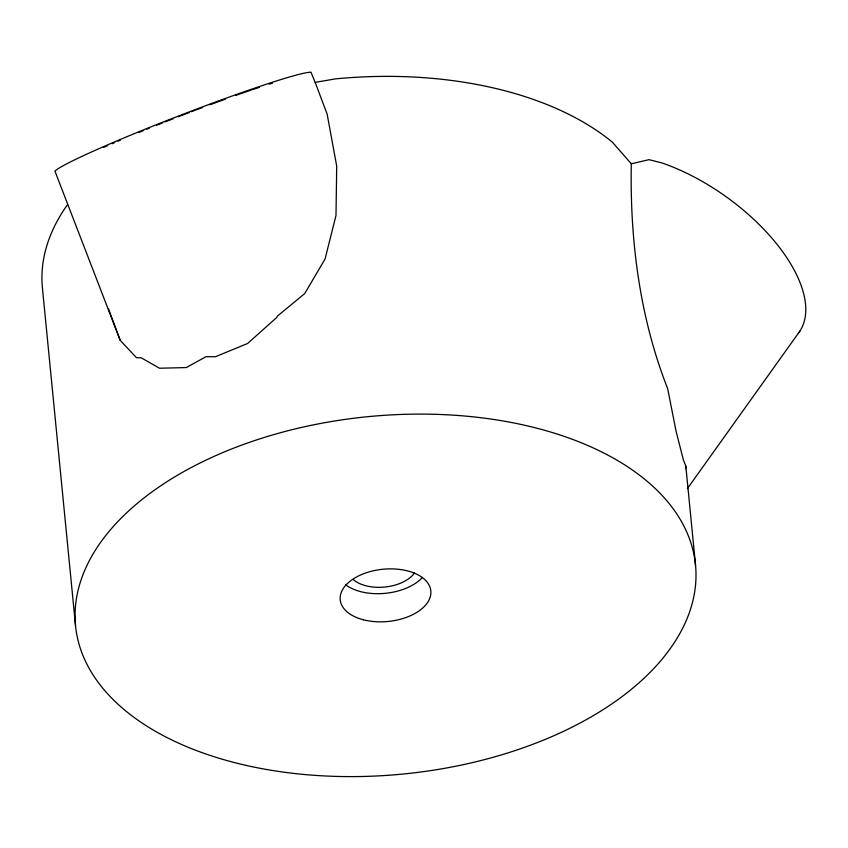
<?xml version="1.0" encoding="UTF-8"?>
<svg xmlns="http://www.w3.org/2000/svg" width="848" height="848" viewBox="0 0 848 848"><rect width="100%" height="100%" fill="white"/><g stroke="black" fill="none" stroke-linecap="round" stroke-linejoin="round"><path stroke-width="1.27" d="M315.191 82.394L327.137 114.12L336.698 166.049L335.999 215.456L325.07 258.979L304.665 293.641L277.582 315.944L276.427 317.735L247.627 343.472L215.445 356.722L206.043 356.679L186.316 367.566L159.509 368.233L141.266 357.824L136.475 357.686L120.204 340.355L54.95 171.148A138.436 7.918 -21.1 0 1 179.161 115.763A138.436 7.918 -21.1 0 1 310.972 72.207L315.191 82.394L335.352 78.885A311.47 179.543 -5.6 0 1 612.362 142.157L631.294 163.791C629.852 240.005 639.625 317.449 667.683 388.67L676.036 431.081L683.35 459.754L685.809 466.029L695.54 565.224A311.47 179.543 -5.6 0 1 245.295 765.203A311.47 179.543 -5.6 0 1 215.752 455.63A311.47 179.543 -5.6 0 1 695.54 565.224M685.619 468.658L685.809 466.029M687.346 488.671L799.887 331.112M631.294 163.791L648.985 159.668L661.726 162.858A138.436 67.967 35.5 0 1 776.673 243.895A138.436 67.967 35.5 0 1 798.424 333.179M108.427 308.661L120.204 340.355M75.514 625.485L42.4 287.748A311.47 179.543 -5.6 0 1 67.056 205.258M422.431 577.403A45.516 26.235 -5.6 0 1 345.698 584.802M414.502 572.983A34.609 19.949 -5.6 0 1 385.13 587.017A34.609 19.949 -5.6 0 1 353.181 579.428M103.742 147.382A127.963 7.325 -21.1 0 1 107.664 145.655M112.116 143.715A127.963 7.325 -21.1 0 1 114.416 142.718M117.946 141.203A127.963 7.325 -21.1 0 1 120.352 140.185M138.69 132.521A127.963 7.325 -21.1 0 1 143.365 130.613M146.937 129.161A127.963 7.325 -21.1 0 1 149.343 128.186M156.615 125.26A127.963 7.325 -21.1 0 1 162.721 122.833M165.116 121.889A127.963 7.325 -21.1 0 1 173.458 118.614M178.281 116.748A127.963 7.325 -21.1 0 1 189.136 112.572M191.531 111.66A127.963 7.325 -21.1 0 1 195.104 110.314M196.333 109.848A127.963 7.325 -21.1 0 1 202.513 107.526M209.901 104.781A127.963 7.325 -21.1 0 1 225.473 99.11M235.892 95.4A127.963 7.325 -21.1 0 1 251.835 89.888M252.98 89.496A127.963 7.325 -21.1 0 1 259.477 87.333M269.198 84.185A127.963 7.325 -21.1 0 1 272.568 83.125M363.485 619.803A45.516 26.235 -5.6 0 0 430.89 591.968A45.516 26.235 -5.6 0 0 362.202 574.297A45.516 26.235 -5.6 0 0 363.485 619.803"/></g></svg>
